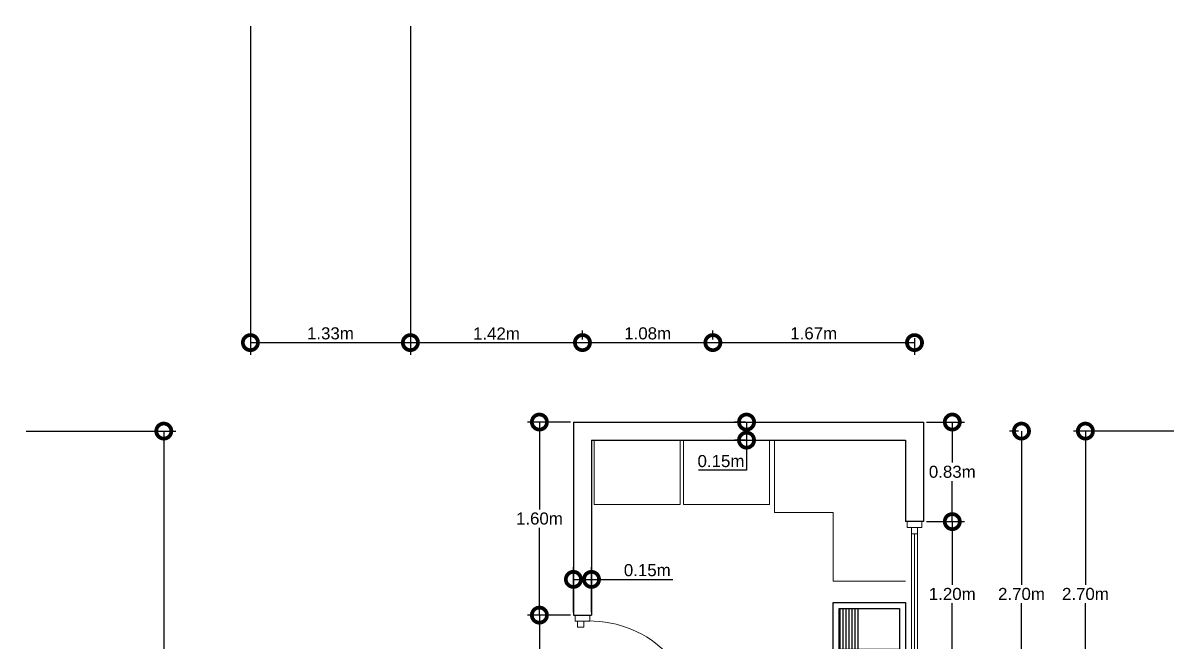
# Model space of a CAD drawing. Header units: inches. Extents: x 28.7 to 47.8, y 24.4 to 43.2.
# Drawn here: x 28.68 to 38.23, y 38.07 to 43.2 of the extents above; entities that cross this region are included whole.
import ezdxf

# ---------------------------------------------------------------- set-up
doc = ezdxf.new("R2010")
doc.units = ezdxf.units.IN
doc.header["$MEASUREMENT"] = 0
doc.layers.add('A-Appliance-G', color=6, linetype='Continuous')
for name, color, linetype, lineweight in [('cotas', 1, 'Continuous', 13), ('muebles', 6, 'Continuous', 13), ('paredes', 7, 'Continuous', 30), ('pv', 4, 'Continuous', 5)]:
    doc.layers.add(name, color=color, linetype=linetype, lineweight=lineweight)
doc.styles.add('DIMS', font='ARIAL.TTF')
doc.dimstyles.new('DIMS', dxfattribs={"dimtxt": 0.1, "dimasz": 0.25, "dimexe": 0.1, "dimexo": 0.025, "dimgap": 0.025, "dimtad": 1, "dimtih": 1, "dimtoh": 1, "dimzin": 1, "dimdsep": 46, "dimtxsty": 'DIMS', "dimblk1": 'DOTSMALL', "dimblk2": 'DOTSMALL', "dimsah": 1, "dimcen": 0.09, "dimclrd": 9, "dimclre": 9, "dimclrt": 2, "dimazin": 0, "dimtfac": 1, "dimtofl": 0, "dimtmove": 0, "dimatfit": 3, "dimldrblk": 'DOTSMALL', "dimfxl": 1, "dimtolj": 1, "dimtzin": 0, "dimarcsym": 0})

# ---------------------------------------------------------------- blocks, each defined once
blk = doc.blocks.new('pila')
at = {"layer": 'A-Appliance-G'}
for p, q in [((-0.2193, 0.4663), (0.9856, 0.4663)), ((-0.2193, -0.1337), (-0.2193, 0.4663)), ((-0.1693, 0.4163), (0.1693, 0.4163)), ((-0.1693, -0.0837), (-0.1693, 0.4163)), ((0.1693, 0.4163), (0.1693, -0.0837)), ((0.2193, 0.4663), (0.2193, -0.1337)), ((0.9356, 0.4163), (0.2193, 0.4163)), ((0.9356, 0.4163), (0.9356, -0.0837)), ((0.9856, 0.4663), (0.9856, -0.1337)), ((0.1693, 0.075), (-0.1693, 0.075)), ((0.1693, 0.05), (-0.1693, 0.05)), ((0.1693, 0.025), (-0.1693, 0.025)), ((0.1693, 0), (-0.1693, 0)), ((0.1693, -0.025), (-0.1693, -0.025)), ((0.1693, -0.05), (-0.1693, -0.05)), ((0.1693, -0.075), (-0.1693, -0.075)), ((0.1693, -0.0837), (-0.1693, -0.0837)), ((0.9356, -0.0837), (0.2193, -0.0837)), ((0.9856, -0.1337), (-0.2193, -0.1337))]:
    blk.add_line(p, q, dxfattribs=at)
blk = doc.blocks.new('p1.00')
at = {"layer": 'pv', "linetype": 'Continuous'}
for p, q in [((0.9, 1.02), (0.95, 1.02)), ((0.9, 0.12), (0.9, 1.02)), ((0.95, 1.02), (0.95, 0.12)), ((0, 0), (0, 0.12)), ((0, 0.12), (0.05, 0.12)), ((0.05, 0.12), (0.05, 0)), ((0.95, 0.12), (0.9, 0.12)), ((0.95, 0.12), (0.95, 0)), ((1, 0.12), (0.95, 0.12)), ((1, 0), (1, 0.12)), ((0.05, 0), (0, 0)), ((0.1, 0.07), (0.05, 0.07)), ((0.05, 0.07), (0.05, 0.02)), ((0.05, 0.02), (0.1, 0.02)), ((0.1, 0.02), (0.1, 0.07)), ((0.9, 0.07), (0.95, 0.07)), ((0.9, 0.02), (0.9, 0.07)), ((0.95, 0.02), (0.9, 0.02)), ((0.95, 0.07), (0.95, 0.02)), ((0.95, 0), (1, 0))]:
    blk.add_line(p, q, dxfattribs=at)
blk.add_arc((0.95, 0.12), 0.9014, 93.17983, 186.36951, dxfattribs=at)
blk = doc.blocks.new('fghdfgh')
at = {"layer": 'pv', "linetype": 'Continuous'}
for p, q in [((0.035, 0.6), (-0.085, 0.6)), ((-0.085, 0.6), (-0.085, 0.55)), ((0.035, 0.55), (0.035, 0.6)), ((-0.085, 0.55), (0.035, 0.55)), ((-0.05, 0.55), (0, 0.55)), ((-0.05, -0.55), (-0.05, 0.55)), ((-0.05, 0.5), (0, 0.5)), ((-0.025, 0.5), (-0.025, -0.5)), ((0, 0.55), (0, -0.55)), ((-0.085, -0.55), (0.035, -0.55)), ((-0.085, -0.6), (-0.085, -0.55)), ((-0.05, -0.5), (0, -0.5)), ((0, -0.55), (-0.05, -0.55)), ((0.035, -0.55), (0.035, -0.6)), ((0.035, -0.6), (-0.085, -0.6))]:
    blk.add_line(p, q, dxfattribs=at)
blk = doc.blocks.new('_DOTSMALL')
at = {"color": 0, "linetype": 'ByBlock', "const_width": 0.5}
blk.add_lwpolyline([(-0.0625, 0, 1), (0.0625, 0, 1)], format="xyb", close=True, dxfattribs=at)
blk = doc.blocks.new('*D23')
at = {"layer": 'cotas', "color": 9, "lineweight": -2}
for p, q in [((30.5592, 43.1711), (30.5592, 40.448)), ((31.8842, 43.1711), (31.8842, 40.448)), ((30.5592, 40.548), (31.8842, 40.548))]:
    blk.add_line(p, q, dxfattribs=at)
at = {"layer": 'Defpoints', "color": 0}
for p in [(30.5592, 43.1961), (31.8842, 43.1961), (31.8842, 40.548)]:
    blk.add_point(p, dxfattribs=at)
at = {"layer": 'cotas', "color": 9, "lineweight": -2, "xscale": 0.25, "yscale": 0.25, "zscale": 0.25, "rotation": 180}
blk.add_blockref('_DOTSMALL', (30.5592, 40.548), dxfattribs=at)
at = {"layer": 'cotas', "color": 9, "lineweight": -2, "xscale": 0.25, "yscale": 0.25, "zscale": 0.25}
blk.add_blockref('_DOTSMALL', (31.8842, 40.548), dxfattribs=at)
at = {"layer": 'cotas', "color": 2, "insert": (31.2217, 40.6241), "char_height": 0.1, "attachment_point": 5, "style": 'DIMS'}
blk.add_mtext('\\A1;1.33m', dxfattribs=at)
blk = doc.blocks.new('*D24')
at = {"layer": 'cotas', "color": 9, "lineweight": -2}
for p, q in [((31.8842, 43.1711), (31.8842, 40.448)), ((33.3092, 40.573), (33.3092, 40.648)), ((31.8842, 40.548), (33.3092, 40.548))]:
    blk.add_line(p, q, dxfattribs=at)
at = {"layer": 'Defpoints', "color": 0}
for p in [(31.8842, 43.1961), (33.3092, 40.548), (33.3092, 40.548)]:
    blk.add_point(p, dxfattribs=at)
at = {"layer": 'cotas', "color": 9, "lineweight": -2, "xscale": 0.25, "yscale": 0.25, "zscale": 0.25, "rotation": 180}
blk.add_blockref('_DOTSMALL', (31.8842, 40.548), dxfattribs=at)
at = {"layer": 'cotas', "color": 9, "lineweight": -2, "xscale": 0.25, "yscale": 0.25, "zscale": 0.25}
blk.add_blockref('_DOTSMALL', (33.3092, 40.548), dxfattribs=at)
at = {"layer": 'cotas', "color": 2, "insert": (32.5967, 40.6232), "char_height": 0.1, "attachment_point": 5, "style": 'DIMS'}
blk.add_mtext('\\A1;1.42m', dxfattribs=at)
blk = doc.blocks.new('*D25')
at = {"layer": 'cotas', "color": 9, "lineweight": -2}
for p, q in [((34.3892, 40.573), (34.3892, 40.648)), ((34.3892, 40.548), (36.0592, 40.548)), ((36.0592, 40.5855), (36.0592, 40.448))]:
    blk.add_line(p, q, dxfattribs=at)
at = {"layer": 'Defpoints', "color": 0}
for p in [(34.3892, 40.548), (36.0592, 40.6105), (36.0592, 40.548)]:
    blk.add_point(p, dxfattribs=at)
at = {"layer": 'cotas', "color": 9, "lineweight": -2, "xscale": 0.25, "yscale": 0.25, "zscale": 0.25, "rotation": 180}
blk.add_blockref('_DOTSMALL', (34.3892, 40.548), dxfattribs=at)
at = {"layer": 'cotas', "color": 9, "lineweight": -2, "xscale": 0.25, "yscale": 0.25, "zscale": 0.25}
blk.add_blockref('_DOTSMALL', (36.0592, 40.548), dxfattribs=at)
at = {"layer": 'cotas', "color": 2, "insert": (35.2242, 40.624), "char_height": 0.1, "attachment_point": 5, "style": 'DIMS'}
blk.add_mtext('\\A1;1.67m', dxfattribs=at)
blk = doc.blocks.new('*D34')
at = {"layer": 'cotas', "color": 9, "lineweight": -2}
for p, q in [((36.1592, 39.0646), (36.472, 39.0646)), ((36.372, 39.0646), (36.372, 38.5407)), ((36.372, 37.8646), (36.372, 38.3886)), ((36.1442, 37.8646), (36.472, 37.8646))]:
    blk.add_line(p, q, dxfattribs=at)
at = {"layer": 'Defpoints', "color": 0}
for p in [(36.1342, 39.0646), (36.372, 39.0646), (36.1192, 37.8646)]:
    blk.add_point(p, dxfattribs=at)
at = {"layer": 'cotas', "color": 9, "lineweight": -2, "xscale": 0.25, "yscale": 0.25, "zscale": 0.25}
for p, rotation in [((36.372, 39.0646), 90), ((36.372, 37.8646), 270)]:
    blk.add_blockref('_DOTSMALL', p, dxfattribs=dict(at, rotation=rotation))
at = {"layer": 'cotas', "color": 2, "insert": (36.372, 38.4646), "char_height": 0.1, "attachment_point": 5, "style": 'DIMS'}
blk.add_mtext('\\A1;1.20m', dxfattribs=at)
blk = doc.blocks.new('*D41')
at = {"layer": 'cotas', "color": 9, "lineweight": -2}
for p, q in [((36.9201, 39.8146), (36.8451, 39.8146)), ((36.9451, 39.8146), (36.9451, 38.5407)), ((36.9451, 37.1146), (36.9451, 38.3886)), ((36.9201, 37.1146), (36.8451, 37.1146))]:
    blk.add_line(p, q, dxfattribs=at)
at = {"layer": 'Defpoints', "color": 0}
for p in [(36.9451, 39.8146), (36.9451, 39.8146), (36.9451, 37.1146)]:
    blk.add_point(p, dxfattribs=at)
at = {"layer": 'cotas', "color": 9, "lineweight": -2, "xscale": 0.25, "yscale": 0.25, "zscale": 0.25}
for p, rotation in [((36.9451, 39.8146), 90), ((36.9451, 37.1146), 270)]:
    blk.add_blockref('_DOTSMALL', p, dxfattribs=dict(at, rotation=rotation))
at = {"layer": 'cotas', "color": 2, "insert": (36.9451, 38.4646), "char_height": 0.1, "attachment_point": 5, "style": 'DIMS'}
blk.add_mtext('\\A1;2.70m', dxfattribs=at)
blk = doc.blocks.new('*D42')
at = {"layer": 'cotas', "color": 9, "lineweight": -2}
for p, q in [((33.2092, 38.2896), (32.8527, 38.2896)), ((32.9527, 38.2896), (32.9527, 37.8657)), ((32.9527, 37.2896), (32.9527, 37.7136)), ((33.2092, 37.2896), (32.8527, 37.2896))]:
    blk.add_line(p, q, dxfattribs=at)
at = {"layer": 'Defpoints', "color": 0}
for p in [(33.2342, 38.2896), (32.9527, 37.2896), (33.2342, 37.2896)]:
    blk.add_point(p, dxfattribs=at)
at = {"layer": 'cotas', "color": 9, "lineweight": -2, "xscale": 0.25, "yscale": 0.25, "zscale": 0.25}
for p, rotation in [((32.9527, 38.2896), 90), ((32.9527, 37.2896), 270)]:
    blk.add_blockref('_DOTSMALL', p, dxfattribs=dict(at, rotation=rotation))
at = {"layer": 'cotas', "color": 2, "insert": (32.9527, 37.7896), "char_height": 0.1, "attachment_point": 5, "style": 'DIMS'}
blk.add_mtext('\\A1;1.00m', dxfattribs=at)
blk = doc.blocks.new('*D44')
at = {"layer": 'cotas', "color": 9, "lineweight": -2}
for p, q in [((33.2092, 39.8896), (32.8527, 39.8896)), ((32.9527, 39.8896), (32.9527, 39.1657)), ((32.9527, 38.2896), (32.9527, 39.0136)), ((33.2092, 38.2896), (32.8527, 38.2896))]:
    blk.add_line(p, q, dxfattribs=at)
at = {"layer": 'Defpoints', "color": 0}
for p in [(32.9527, 39.8896), (33.2342, 39.8896), (33.2342, 38.2896)]:
    blk.add_point(p, dxfattribs=at)
at = {"layer": 'cotas', "color": 9, "lineweight": -2, "xscale": 0.25, "yscale": 0.25, "zscale": 0.25}
for p, rotation in [((32.9527, 39.8896), 90), ((32.9527, 38.2896), 270)]:
    blk.add_blockref('_DOTSMALL', p, dxfattribs=dict(at, rotation=rotation))
at = {"layer": 'cotas', "color": 2, "insert": (32.9527, 39.0896), "char_height": 0.1, "attachment_point": 5, "style": 'DIMS'}
blk.add_mtext('\\A1;1.60m', dxfattribs=at)
blk = doc.blocks.new('*D54')
at = {"layer": 'cotas', "color": 9, "lineweight": -2}
for p, q in [((33.2342, 38.3146), (33.2342, 38.6857)), ((33.3842, 38.3146), (33.3842, 38.6857)), ((33.2342, 38.5857), (33.3842, 38.5857)), ((33.3842, 38.5857), (34.0577, 38.5857))]:
    blk.add_line(p, q, dxfattribs=at)
at = {"layer": 'Defpoints', "color": 0}
for p in [(33.3842, 38.5857), (33.2342, 38.2896), (33.3842, 38.2896)]:
    blk.add_point(p, dxfattribs=at)
at = {"layer": 'cotas', "color": 9, "lineweight": -2, "xscale": 0.25, "yscale": 0.25, "zscale": 0.25, "rotation": 180}
blk.add_blockref('_DOTSMALL', (33.2342, 38.5857), dxfattribs=at)
at = {"layer": 'cotas', "color": 9, "lineweight": -2, "xscale": 0.25, "yscale": 0.25, "zscale": 0.25}
blk.add_blockref('_DOTSMALL', (33.3842, 38.5857), dxfattribs=at)
at = {"layer": 'cotas', "color": 2, "insert": (33.846, 38.6618), "char_height": 0.1, "attachment_point": 5, "style": 'DIMS'}
blk.add_mtext('\\A1;0.15m', dxfattribs=at)
blk = doc.blocks.new('*D55')
at = {"layer": 'cotas', "color": 9, "lineweight": -2}
for p, q in [((34.6592, 39.8896), (34.5681, 39.8896)), ((34.6681, 39.8896), (34.6681, 39.7396)), ((34.6592, 39.7396), (34.5681, 39.7396)), ((34.6681, 39.7396), (34.6681, 39.4896)), ((34.6681, 39.4896), (34.2697, 39.4896))]:
    blk.add_line(p, q, dxfattribs=at)
at = {"layer": 'Defpoints', "color": 0}
for p in [(34.6842, 39.8896), (34.6681, 39.7396), (34.6842, 39.7396)]:
    blk.add_point(p, dxfattribs=at)
at = {"layer": 'cotas', "color": 9, "lineweight": -2, "xscale": 0.25, "yscale": 0.25, "zscale": 0.25}
for p, rotation in [((34.6681, 39.8896), 90), ((34.6681, 39.7396), 270)]:
    blk.add_blockref('_DOTSMALL', p, dxfattribs=dict(at, rotation=rotation))
at = {"layer": 'cotas', "color": 2, "insert": (34.4564, 39.5657), "char_height": 0.1, "attachment_point": 5, "style": 'DIMS'}
blk.add_mtext('\\A1;0.15m', dxfattribs=at)
blk = doc.blocks.new('*D58')
at = {"layer": 'cotas', "color": 9, "lineweight": -2}
for p, q in [((38.2075, 39.8146), (37.3747, 39.8146)), ((37.4747, 39.8146), (37.4747, 38.5407)), ((37.4747, 37.1146), (37.4747, 38.3886)), ((37.4497, 37.1146), (37.3747, 37.1146))]:
    blk.add_line(p, q, dxfattribs=at)
at = {"layer": 'Defpoints', "color": 0}
for p in [(37.4747, 39.8146), (38.2325, 39.8146), (37.4747, 37.1146)]:
    blk.add_point(p, dxfattribs=at)
at = {"layer": 'cotas', "color": 9, "lineweight": -2, "xscale": 0.25, "yscale": 0.25, "zscale": 0.25}
for p, rotation in [((37.4747, 39.8146), 90), ((37.4747, 37.1146), 270)]:
    blk.add_blockref('_DOTSMALL', p, dxfattribs=dict(at, rotation=rotation))
at = {"layer": 'cotas', "color": 2, "insert": (37.4747, 38.4646), "char_height": 0.1, "attachment_point": 5, "style": 'DIMS'}
blk.add_mtext('\\A1;2.70m', dxfattribs=at)
blk = doc.blocks.new('*D59')
at = {"layer": 'cotas', "color": 9, "lineweight": -2}
for p, q in [((33.3092, 40.573), (33.3092, 40.648)), ((34.3892, 40.573), (34.3892, 40.648)), ((33.3092, 40.548), (34.3892, 40.548))]:
    blk.add_line(p, q, dxfattribs=at)
at = {"layer": 'Defpoints', "color": 0}
for p in [(33.3092, 40.548), (34.3892, 40.548), (34.3892, 40.548)]:
    blk.add_point(p, dxfattribs=at)
at = {"layer": 'cotas', "color": 9, "lineweight": -2, "xscale": 0.25, "yscale": 0.25, "zscale": 0.25, "rotation": 180}
blk.add_blockref('_DOTSMALL', (33.3092, 40.548), dxfattribs=at)
at = {"layer": 'cotas', "color": 9, "lineweight": -2, "xscale": 0.25, "yscale": 0.25, "zscale": 0.25}
blk.add_blockref('_DOTSMALL', (34.3892, 40.548), dxfattribs=at)
at = {"layer": 'cotas', "color": 2, "insert": (33.8492, 40.624), "char_height": 0.1, "attachment_point": 5, "style": 'DIMS'}
blk.add_mtext('\\A1;1.08m', dxfattribs=at)
blk = doc.blocks.new('*D64')
at = {"layer": 'cotas', "color": 9, "lineweight": -2}
for p, q in [((28.7014, 39.8146), (29.9418, 39.8146)), ((29.8418, 39.8146), (29.8418, 34.0407)), ((29.8418, 28.1146), (29.8418, 33.8886)), ((28.7014, 28.1146), (29.9418, 28.1146))]:
    blk.add_line(p, q, dxfattribs=at)
at = {"layer": 'Defpoints', "color": 0}
for p in [(28.6764, 39.8146), (29.8418, 39.8146), (28.6764, 28.1146)]:
    blk.add_point(p, dxfattribs=at)
at = {"layer": 'cotas', "color": 9, "lineweight": -2, "xscale": 0.25, "yscale": 0.25, "zscale": 0.25}
for p, rotation in [((29.8418, 39.8146), 90), ((29.8418, 28.1146), 270)]:
    blk.add_blockref('_DOTSMALL', p, dxfattribs=dict(at, rotation=rotation))
at = {"layer": 'cotas', "color": 2, "insert": (29.8418, 33.9646), "char_height": 0.1, "attachment_point": 5, "style": 'DIMS'}
blk.add_mtext('\\A1;11.70m', dxfattribs=at)
blk = doc.blocks.new('*D66')
at = {"layer": 'cotas', "color": 9, "lineweight": -2}
for p, q in [((36.1592, 39.8896), (36.472, 39.8896)), ((36.372, 39.8896), (36.372, 39.5532)), ((36.372, 39.0646), (36.372, 39.401)), ((36.1592, 39.0646), (36.472, 39.0646))]:
    blk.add_line(p, q, dxfattribs=at)
at = {"layer": 'Defpoints', "color": 0}
for p in [(36.1342, 39.8896), (36.372, 39.8896), (36.1342, 39.0646)]:
    blk.add_point(p, dxfattribs=at)
at = {"layer": 'cotas', "color": 9, "lineweight": -2, "xscale": 0.25, "yscale": 0.25, "zscale": 0.25}
for p, rotation in [((36.372, 39.8896), 90), ((36.372, 39.0646), 270)]:
    blk.add_blockref('_DOTSMALL', p, dxfattribs=dict(at, rotation=rotation))
at = {"layer": 'cotas', "color": 2, "insert": (36.372, 39.4771), "char_height": 0.1, "attachment_point": 5, "style": 'DIMS'}
blk.add_mtext('\\A1;0.83m', dxfattribs=at)

msp = doc.modelspace()

# ---------------------------------------------------------------- linework, layer by layer
at = {"layer": 'muebles', "lineweight": 5}
for p, q in [((34.8984, 39.1396), (34.8984, 39.7396)), ((34.8984, 39.1396), (35.3842, 39.1396)), ((35.3842, 39.1396), (35.3842, 38.5721)), ((35.3842, 38.5721), (35.9842, 38.5721))]:
    msp.add_line(p, q, dxfattribs=at)
for points in [[(33.4065, 39.7396), (34.1192, 39.7396), (34.1192, 39.2051), (33.4065, 39.2051)], [(34.1448, 39.7396), (34.8576, 39.7396), (34.8576, 39.2051), (34.1448, 39.2051)]]:
    msp.add_lwpolyline(points, close=True, dxfattribs=at)
at = {"layer": 'paredes'}
for p, q in [((33.2342, 39.8896), (33.2342, 38.2896)), ((33.2342, 39.8896), (36.1342, 39.8896)), ((36.1342, 39.8896), (36.1342, 39.0646)), ((33.3842, 39.7396), (33.3842, 38.2896)), ((33.3842, 39.7396), (35.9842, 39.7396)), ((35.9842, 39.7396), (35.9842, 39.0646)), ((36.1342, 39.0646), (35.9842, 39.0646)), ((33.2342, 38.2896), (33.3842, 38.2896))]:
    msp.add_line(p, q, dxfattribs=at)

# ---------------------------------------------------------------- block references
at = {"layer": 'muebles', "lineweight": 5, "rotation": 270}
msp.add_blockref('pila', (35.5179, 38.1752), dxfattribs=at)
at = {"layer": 'pv'}
msp.add_blockref('fghdfgh', (36.0842, 38.4646), dxfattribs=at)
at = {"layer": 'pv', "linetype": 'Continuous', "rotation": 270}
msp.add_blockref('p1.00', (33.2492, 38.2896), dxfattribs=at)

# ---------------------------------------------------------------- dimensions: what is measured, and where the dimension line sits
at = {"layer": 'cotas'}
for base, p1, p2, override, picture, middle in [((31.8842214997, 40.5479796827), (30.5592214997, 43.1961395963), (31.8842214997, 43.1961395963), {"dimpost": 'm'}, '*D23', (31.2217214997, 40.6240710879)), ((33.3092214997, 40.5479796827), (31.8842214997, 43.1961395963), (33.3092214997, 40.5479796827), {"dimpost": 'm', "dimtmove": 1}, '*D24', (32.5967214997, 40.6231843212)), ((34.3892, 40.548), (33.3092, 40.548), (34.3892, 40.548), {"dimpost": 'm', "dimtmove": 1}, '*D59', (33.8492, 40.624)), ((36.0592, 40.548), (34.3892, 40.548), (36.0592, 40.6105), {"dimpost": 'm', "dimtmove": 1}, '*D25', (35.2242, 40.624)), ((33.3842, 38.5857), (33.2342, 38.2896), (33.3842, 38.2896), {"dimpost": 'm'}, '*D54', (33.846, 38.6618))]:
    dim = msp.add_linear_dim(base=base, p1=p1, p2=p2, dimstyle='DIMS', override=override, dxfattribs=at)
    dim.commit()
    dim.dimension.update_dxf_attribs({"geometry": picture, "text_midpoint": middle})
for base, p1, p2, override, picture, middle in [((32.9527, 39.8896), (33.2342, 38.2896), (33.2342, 39.8896), {"dimpost": 'm', "dimtmove": 1}, '*D44', (32.9527, 39.0896)), ((34.6681, 39.7396), (34.6842, 39.8896), (34.6842, 39.7396), {"dimpost": 'm'}, '*D55', (34.4564, 39.5657)), ((36.3719724376, 39.8896230769), (36.1342214997, 39.0646230769), (36.1342214997, 39.8896230769), {"dimpost": 'm', "dimtmove": 1}, '*D66', (36.3719724376, 39.4771230769)), ((29.8418, 39.8146), (28.6764, 28.1146), (28.6764, 39.8146), {"dimpost": 'm'}, '*D64', (29.8418, 33.9646)), ((36.9451, 39.8146), (36.9451, 37.1146), (36.9451, 39.8146), {"dimpost": 'm', "dimtmove": 1}, '*D41', (36.9451, 38.4646)), ((37.4747, 39.8146), (37.4747, 37.1146), (38.2325, 39.8146), {"dimpost": 'm', "dimtmove": 1}, '*D58', (37.4747, 38.4646)), ((36.372, 39.0646), (36.1192, 37.8646), (36.1342, 39.0646), {"dimpost": 'm', "dimtmove": 1}, '*D34', (36.372, 38.4646)), ((32.9527, 37.2896), (33.2342, 38.2896), (33.2342, 37.2896), {"dimpost": 'm'}, '*D42', (32.9527, 37.7896))]:
    dim = msp.add_linear_dim(base=base, p1=p1, p2=p2, angle=90, dimstyle='DIMS', override=override, dxfattribs=at)
    dim.commit()
    dim.dimension.update_dxf_attribs({"geometry": picture, "text_midpoint": middle})

doc.saveas('drawing.dxf')
